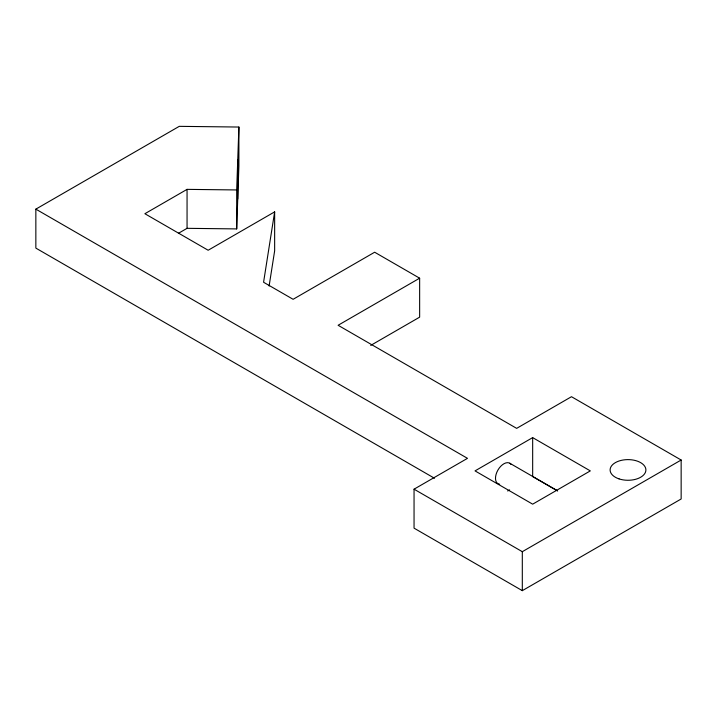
<?xml version="1.0" encoding="UTF-8"?>
<svg xmlns="http://www.w3.org/2000/svg" width="717" height="717" viewBox="0 0 717 717"><rect width="100%" height="100%" fill="white"/><g stroke="black" fill="none" stroke-linecap="round" stroke-linejoin="round"><path stroke-width="1.08" d="M178.425 233.312L187.056 228.329L236.691 228.911L236.691 189.951L238.895 127.043L179.259 126.344L35.85 209.14L35.85 248.109L434.502 478.266M236.691 228.911L238.895 166.003L238.895 127.043M236.691 189.951L187.056 189.369L144.879 213.72L208.154 250.251L274.647 211.865L263.578 282.256L293.11 299.303L374.65 252.223L419.642 278.196L419.642 317.156L370.716 345.406M269.117 286.02L274.647 250.825L274.647 211.865M419.642 278.196L338.101 325.276L516.652 428.363L571.485 396.707L681.15 460.018L681.15 498.987L522.308 590.656L414.05 528.151L414.05 489.182L467.484 458.342L35.85 209.14M532.668 437.612L475.03 470.89L532.668 504.168L590.315 470.89L532.668 437.612L532.668 476.572L557.647 490.993M507.69 490.993L509.617 489.881M414.05 489.182L522.308 551.687L681.15 460.018M509.76 463.218L557.234 490.634M522.308 551.687L522.308 590.656M237.73 160.106L237.73 199.066M187.056 189.369L187.056 228.329M499.668 484.217A11.813 6.82 -60 0 1 497.939 470.038A11.813 6.82 -60 0 1 511.087 464.455M619.058 478.893A17.898 10.334 0 0 0 645.9 469.94A17.898 10.334 0 0 0 619.058 460.995A17.898 10.334 0 0 0 619.058 478.893"/></g></svg>
